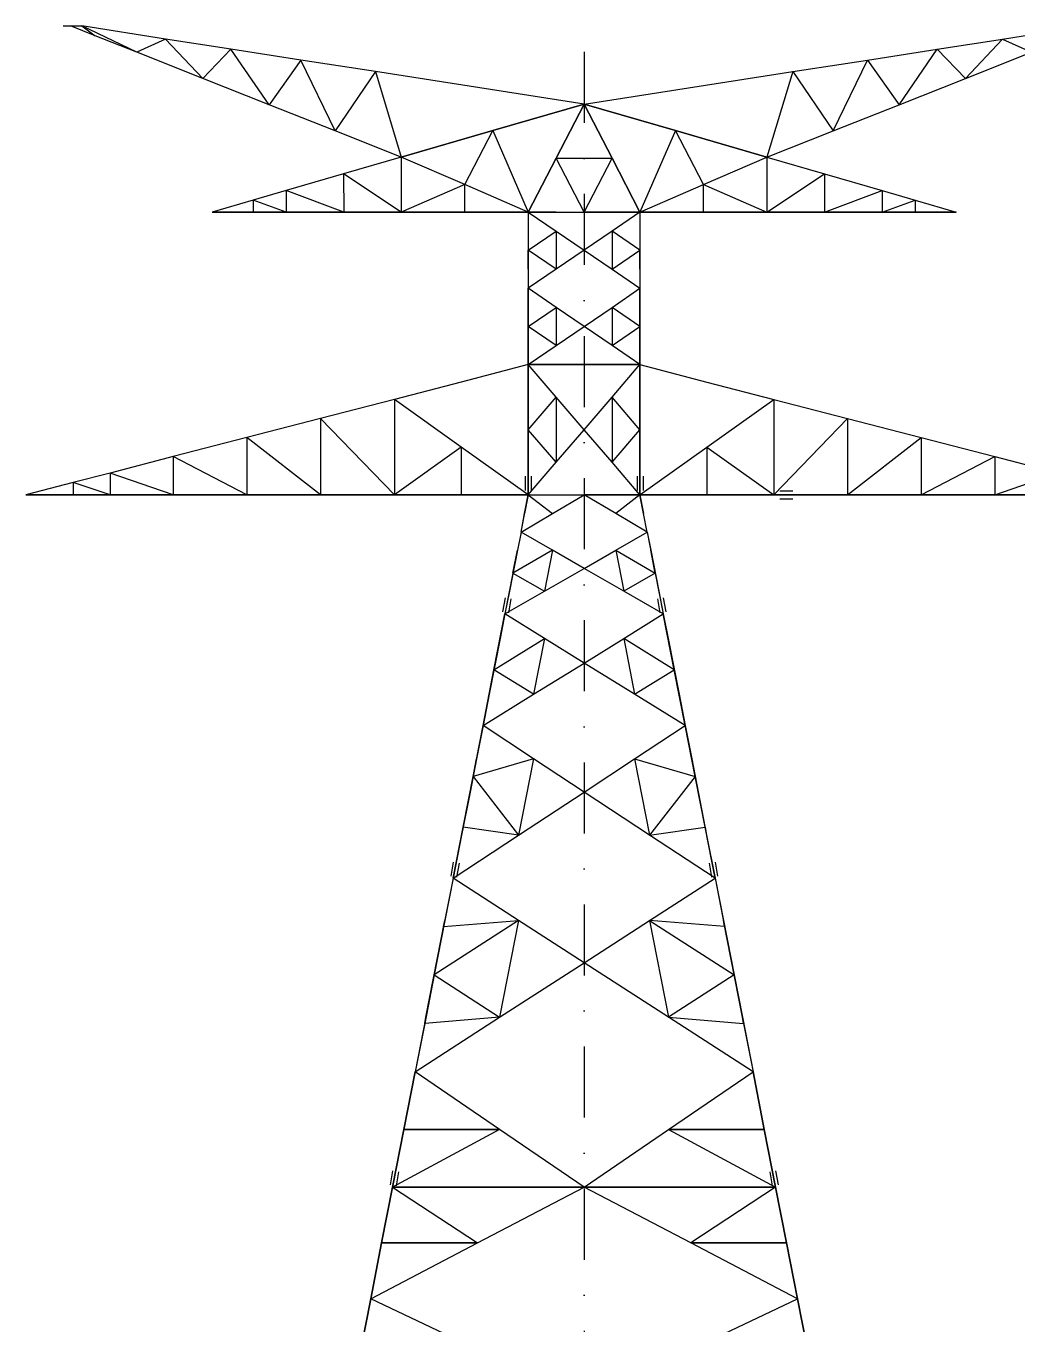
# Model space of a CAD drawing. Extents: x 575476 to 595751, y -97905 to -83554.
# Drawn here: x 593053 to 594797, y -92068 to -89784 of the extents above; entities that cross this region are included whole.
import ezdxf

# ---------------------------------------------------------------- set-up
doc = ezdxf.new("R2010")
doc.units = 0
doc.header["$LTSCALE"] = 250
doc.header["$MEASUREMENT"] = 0
doc.linetypes.add('DASHDOT', pattern=[1, 0.5, -0.25, 0, -0.25])
doc.layers.add('LS', color=7, linetype='CONTINUOUS')
doc.layers.add('MZ', color=6, linetype='DASHDOT')

msp = doc.modelspace()

# ---------------------------------------------------------------- linework, layer by layer
at = {"layer": 'LS', "color": 6, "ltscale": 0.01}
for p, q in [((593118.281, -89783.767), (593131.381, -89783.767)), ((593174.48, -89800.862), (593131.381, -89783.767)), ((593174.48, -89800.862), (593131.381, -89783.767)), ((593131.381, -89783.767), (593151.031, -89783.767)), ((593247.775, -89829.944), (593151.031, -89783.767)), ((593247.775, -89829.944), (593151.031, -89783.767)), ((593151.031, -89783.767), (593174.48, -89800.862)), ((593151.031, -89783.767), (593174.48, -89800.862)), ((593298.668, -89806.757), (593151.031, -89783.767)), ((593298.668, -89806.757), (593151.031, -89783.767)), ((594771.894, -89806.757), (594919.531, -89783.767)), ((594771.894, -89806.757), (594919.531, -89783.767)), ((593247.775, -89829.944), (593174.48, -89800.862)), ((593247.775, -89829.944), (593174.48, -89800.862)), ((593247.775, -89829.944), (593174.48, -89800.862)), ((593247.775, -89829.944), (593174.48, -89800.862)), ((593298.668, -89806.757), (593247.775, -89829.944)), ((593298.668, -89806.757), (593247.775, -89829.944)), ((593364.234, -89876.122), (593298.668, -89806.757)), ((593364.234, -89876.122), (593298.668, -89806.757)), ((593413.555, -89824.573), (593298.668, -89806.757)), ((593413.555, -89824.573), (593298.668, -89806.757)), ((593413.555, -89824.573), (593298.668, -89806.757)), ((593413.555, -89824.573), (593298.668, -89806.757)), ((594657.007, -89824.573), (594771.894, -89806.757)), ((594657.007, -89824.573), (594771.894, -89806.757)), ((594657.007, -89824.573), (594771.894, -89806.757)), ((594657.007, -89824.573), (594771.894, -89806.757)), ((594706.329, -89876.122), (594771.894, -89806.757)), ((594706.329, -89876.122), (594771.894, -89806.757)), ((594771.894, -89806.757), (594822.788, -89829.944)), ((594771.894, -89806.757), (594822.788, -89829.944)), ((593364.234, -89876.122), (593247.775, -89829.944)), ((593364.234, -89876.122), (593247.775, -89829.944)), ((593364.234, -89876.122), (593247.775, -89829.944)), ((593364.234, -89876.122), (593247.775, -89829.944)), ((593413.555, -89824.573), (593364.234, -89876.122)), ((593413.555, -89824.573), (593364.234, -89876.122)), ((593480.627, -89922.299), (593413.555, -89824.573)), ((593480.627, -89922.299), (593413.555, -89824.573)), ((593536.564, -89843.765), (593413.555, -89824.573)), ((593536.564, -89843.765), (593413.555, -89824.573)), ((593536.564, -89843.765), (593413.555, -89824.573)), ((593536.564, -89843.765), (593413.555, -89824.573)), ((594533.998, -89843.765), (594657.007, -89824.573)), ((594533.998, -89843.765), (594657.007, -89824.573)), ((594533.998, -89843.765), (594657.007, -89824.573)), ((594533.998, -89843.765), (594657.007, -89824.573)), ((594589.935, -89922.299), (594657.007, -89824.573)), ((594589.935, -89922.299), (594657.007, -89824.573)), ((594657.007, -89824.573), (594706.329, -89876.122)), ((594657.007, -89824.573), (594706.329, -89876.122)), ((594706.329, -89876.122), (594822.788, -89829.944)), ((594706.329, -89876.122), (594822.788, -89829.944)), ((594706.329, -89876.122), (594822.788, -89829.944)), ((594706.329, -89876.122), (594822.788, -89829.944)), ((593536.564, -89843.765), (593480.627, -89922.299)), ((593536.564, -89843.765), (593480.627, -89922.299)), ((593597.021, -89968.477), (593536.564, -89843.765)), ((593597.021, -89968.477), (593536.564, -89843.765)), ((593667.826, -89864.135), (593536.564, -89843.765)), ((593667.826, -89864.135), (593536.564, -89843.765)), ((593667.826, -89864.135), (593536.564, -89843.765)), ((593667.826, -89864.135), (593536.564, -89843.765)), ((594402.736, -89864.135), (594533.998, -89843.765)), ((594402.736, -89864.135), (594533.998, -89843.765)), ((594402.736, -89864.135), (594533.998, -89843.765)), ((594402.736, -89864.135), (594533.998, -89843.765)), ((594473.542, -89968.477), (594533.998, -89843.765)), ((594473.542, -89968.477), (594533.998, -89843.765)), ((594533.998, -89843.765), (594589.935, -89922.299)), ((594533.998, -89843.765), (594589.935, -89922.299)), ((593480.627, -89922.299), (593364.234, -89876.122)), ((593480.627, -89922.299), (593364.234, -89876.122)), ((593480.627, -89922.299), (593364.234, -89876.122)), ((593480.627, -89922.299), (593364.234, -89876.122)), ((593667.826, -89864.135), (593597.021, -89968.477)), ((593667.826, -89864.135), (593597.021, -89968.477)), ((593667.826, -89864.135), (593713.48, -90014.654)), ((593667.826, -89864.135), (593713.48, -90014.654)), ((593667.826, -89864.135), (593713.48, -90014.654)), ((593667.826, -89864.135), (593713.48, -90014.654)), ((593851.554, -89892.759), (593667.826, -89864.135)), ((593851.554, -89892.759), (593667.826, -89864.135)), ((593851.554, -89892.759), (593667.826, -89864.135)), ((594219.009, -89892.759), (594402.736, -89864.135)), ((594219.009, -89892.759), (594402.736, -89864.135)), ((594219.009, -89892.759), (594402.736, -89864.135)), ((594219.009, -89892.759), (594402.736, -89864.135)), ((594402.736, -89864.135), (594357.083, -90014.654)), ((594402.736, -89864.135), (594357.083, -90014.654)), ((594402.736, -89864.135), (594357.083, -90014.654)), ((594402.736, -89864.135), (594357.083, -90014.654)), ((594402.736, -89864.135), (594473.542, -89968.477)), ((594402.736, -89864.135), (594473.542, -89968.477)), ((594589.935, -89922.299), (594706.329, -89876.122)), ((594589.935, -89922.299), (594706.329, -89876.122)), ((594589.935, -89922.299), (594706.329, -89876.122)), ((594589.935, -89922.299), (594706.329, -89876.122)), ((594035.281, -89921.317), (593851.554, -89892.759)), ((594035.281, -89921.317), (593851.554, -89892.759)), ((594035.281, -89921.317), (593851.554, -89892.759)), ((594035.281, -89921.317), (594219.009, -89892.759)), ((594035.281, -89921.317), (594219.009, -89892.759)), ((594035.281, -89921.317), (594219.009, -89892.759)), ((594035.281, -89921.317), (594219.009, -89892.759)), ((593597.021, -89968.477), (593480.627, -89922.299)), ((593597.021, -89968.477), (593480.627, -89922.299)), ((593597.021, -89968.477), (593480.627, -89922.299)), ((593597.021, -89968.477), (593480.627, -89922.299)), ((594035.281, -89921.317), (593874.348, -89967.953)), ((594035.281, -89921.317), (593874.348, -89967.953)), ((593874.348, -89967.953), (594035.281, -89921.317)), ((593874.348, -89967.953), (594035.281, -89921.317)), ((594035.281, -89921.317), (593986.156, -90016.292)), ((594035.281, -89921.317), (593986.156, -90016.292)), ((593986.156, -90016.292), (594035.281, -89921.317)), ((593986.156, -90016.292), (594035.281, -89921.317)), ((594035.281, -89921.317), (594084.406, -90016.292)), ((594035.281, -89921.317), (594084.406, -90016.292)), ((594035.281, -89921.317), (594196.215, -89967.953)), ((594035.281, -89921.317), (594196.215, -89967.953)), ((594084.406, -90016.292), (594035.281, -89921.317)), ((594084.406, -90016.292), (594035.281, -89921.317)), ((594196.215, -89967.953), (594035.281, -89921.317)), ((594196.215, -89967.953), (594035.281, -89921.317)), ((594473.542, -89968.477), (594589.935, -89922.299)), ((594473.542, -89968.477), (594589.935, -89922.299)), ((594473.542, -89968.477), (594589.935, -89922.299)), ((594473.542, -89968.477), (594589.935, -89922.299)), ((593713.48, -90014.654), (593597.021, -89968.477)), ((593713.48, -90014.654), (593597.021, -89968.477)), ((593713.48, -90014.654), (593597.021, -89968.477)), ((593713.48, -90014.654), (593597.021, -89968.477)), ((593874.348, -89967.953), (593713.48, -90014.654)), ((593874.348, -89967.953), (593713.48, -90014.654)), ((593713.48, -90014.654), (593874.348, -89967.953)), ((593713.48, -90014.654), (593874.348, -89967.953)), ((593825.223, -90062.928), (593874.348, -89967.953)), ((593825.223, -90062.928), (593874.348, -89967.953)), ((593874.348, -89967.953), (593937.031, -90111.267)), ((593874.348, -89967.953), (593937.031, -90111.267)), ((594196.215, -89967.953), (594133.531, -90111.267)), ((594196.215, -89967.953), (594133.531, -90111.267)), ((594196.215, -89967.953), (594357.083, -90014.654)), ((594196.215, -89967.953), (594357.083, -90014.654)), ((594245.34, -90062.928), (594196.215, -89967.953)), ((594245.34, -90062.928), (594196.215, -89967.953)), ((594357.083, -90014.654), (594196.215, -89967.953)), ((594357.083, -90014.654), (594196.215, -89967.953)), ((594357.083, -90014.654), (594473.542, -89968.477)), ((594357.083, -90014.654), (594473.542, -89968.477)), ((594357.083, -90014.654), (594473.542, -89968.477)), ((594357.083, -90014.654), (594473.542, -89968.477)), ((593713.48, -90014.654), (593612.02, -90044.064)), ((593713.48, -90014.654), (593612.02, -90044.064)), ((593825.223, -90062.928), (593713.48, -90014.654)), ((593825.223, -90062.928), (593713.48, -90014.654)), ((593713.48, -90014.654), (593713.48, -90111.267)), ((593713.48, -90014.654), (593713.48, -90111.267)), ((593825.223, -90062.928), (593713.48, -90014.654)), ((593825.223, -90062.928), (593713.48, -90014.654)), ((593713.48, -90014.654), (593713.48, -90111.267)), ((593713.48, -90014.654), (593713.48, -90111.267)), ((594245.34, -90062.928), (594357.083, -90014.654)), ((594245.34, -90062.928), (594357.083, -90014.654)), ((594245.34, -90062.928), (594357.083, -90014.654)), ((594245.34, -90062.928), (594357.083, -90014.654)), ((594357.083, -90014.654), (594357.083, -90111.267)), ((594357.083, -90014.654), (594357.083, -90111.267)), ((594357.083, -90014.654), (594357.083, -90111.267)), ((594357.083, -90014.654), (594357.083, -90111.267)), ((594357.083, -90014.654), (594458.542, -90044.064)), ((594357.083, -90014.654), (594458.542, -90044.064)), ((593986.156, -90016.292), (593937.031, -90111.267)), ((593986.156, -90016.292), (593937.031, -90111.267)), ((593937.031, -90111.267), (593986.156, -90016.292)), ((593937.031, -90111.267), (593986.156, -90016.292)), ((594035.281, -90111.267), (593986.156, -90016.292)), ((594035.281, -90111.267), (593986.156, -90016.292)), ((593986.156, -90016.292), (594084.406, -90016.292)), ((593986.156, -90016.292), (594084.406, -90016.292)), ((594035.281, -90111.267), (594084.406, -90016.292)), ((594035.281, -90111.267), (594084.406, -90016.292)), ((594084.406, -90016.292), (594133.531, -90111.267)), ((594084.406, -90016.292), (594133.531, -90111.267)), ((594133.531, -90111.267), (594084.406, -90016.292)), ((594133.531, -90111.267), (594084.406, -90016.292)), ((593612.02, -90044.064), (593510.626, -90073.473)), ((593612.02, -90044.064), (593510.626, -90073.473)), ((593713.48, -90111.267), (593612.02, -90044.064)), ((593713.48, -90111.267), (593612.02, -90044.064)), ((593612.02, -90044.064), (593612.086, -90111.267)), ((593612.02, -90044.064), (593612.086, -90111.267)), ((594357.083, -90111.267), (594458.542, -90044.064)), ((594357.083, -90111.267), (594458.542, -90044.064)), ((594458.542, -90044.064), (594458.477, -90111.267)), ((594458.542, -90044.064), (594458.477, -90111.267)), ((594458.542, -90044.064), (594559.936, -90073.473)), ((594458.542, -90044.064), (594559.936, -90073.473)), ((593510.626, -90073.473), (593452.724, -90090.241)), ((593510.626, -90073.473), (593452.724, -90090.241)), ((593612.086, -90111.267), (593510.626, -90073.473)), ((593612.086, -90111.267), (593510.626, -90073.473)), ((593510.626, -90073.473), (593510.692, -90111.267)), ((593510.626, -90073.473), (593510.692, -90111.267)), ((593510.626, -90073.473), (593510.692, -90111.267)), ((593825.223, -90062.928), (593713.48, -90111.267)), ((593825.223, -90062.928), (593713.48, -90111.267)), ((593937.031, -90111.267), (593825.223, -90062.928)), ((593937.031, -90111.267), (593825.223, -90062.928)), ((593937.031, -90111.267), (593825.223, -90062.928)), ((593937.031, -90111.267), (593825.223, -90062.928)), ((593825.288, -90111.267), (593825.223, -90062.928)), ((593825.288, -90111.267), (593825.223, -90062.928)), ((594133.531, -90111.267), (594245.34, -90062.928)), ((594133.531, -90111.267), (594245.34, -90062.928)), ((594133.531, -90111.267), (594245.34, -90062.928)), ((594133.531, -90111.267), (594245.34, -90062.928)), ((594245.274, -90111.267), (594245.34, -90062.928)), ((594245.274, -90111.267), (594245.34, -90062.928)), ((594245.34, -90062.928), (594357.083, -90111.267)), ((594245.34, -90062.928), (594357.083, -90111.267)), ((594458.477, -90111.267), (594559.936, -90073.473)), ((594458.477, -90111.267), (594559.936, -90073.473)), ((594559.936, -90073.473), (594559.871, -90111.267)), ((594559.936, -90073.473), (594559.871, -90111.267)), ((594559.936, -90073.473), (594559.871, -90111.267)), ((594559.936, -90073.473), (594617.838, -90090.241)), ((594559.936, -90073.473), (594617.838, -90090.241)), ((593452.724, -90090.241), (593380.281, -90111.267)), ((593452.724, -90090.241), (593380.281, -90111.267)), ((593510.692, -90111.267), (593452.724, -90090.241)), ((593510.692, -90111.267), (593452.724, -90090.241)), ((593452.724, -90090.241), (593452.724, -90111.267)), ((593452.724, -90090.241), (593452.724, -90111.267)), ((594559.871, -90111.267), (594617.838, -90090.241)), ((594559.871, -90111.267), (594617.838, -90090.241)), ((594617.838, -90090.241), (594617.838, -90111.267)), ((594617.838, -90090.241), (594617.838, -90111.267)), ((594617.838, -90090.241), (594690.281, -90111.267)), ((594617.838, -90090.241), (594690.281, -90111.267)), ((593380.281, -90111.267), (593452.724, -90111.267)), ((593452.724, -90111.267), (593380.281, -90111.267)), ((593452.724, -90111.267), (593380.281, -90111.267)), ((593452.724, -90111.267), (593380.281, -90111.267)), ((593452.724, -90111.267), (593510.692, -90111.267)), ((593510.692, -90111.267), (593452.724, -90111.267)), ((593510.692, -90111.267), (593452.724, -90111.267)), ((593510.692, -90111.267), (593452.724, -90111.267)), ((593510.692, -90111.267), (593612.086, -90111.267)), ((593612.086, -90111.267), (593510.692, -90111.267)), ((593612.086, -90111.267), (593510.692, -90111.267)), ((593612.086, -90111.267), (593510.692, -90111.267)), ((593612.086, -90111.267), (593713.48, -90111.267)), ((593713.48, -90111.267), (593612.086, -90111.267)), ((593713.48, -90111.267), (593612.086, -90111.267)), ((593713.48, -90111.267), (593612.086, -90111.267)), ((593713.48, -90111.267), (593825.288, -90111.267)), ((593825.288, -90111.267), (593713.48, -90111.267)), ((593825.288, -90111.267), (593713.48, -90111.267)), ((593825.288, -90111.267), (593713.48, -90111.267)), ((593825.288, -90111.267), (593937.031, -90111.267)), ((593937.031, -90111.267), (593825.288, -90111.267)), ((593937.031, -90111.267), (593825.288, -90111.267)), ((593937.031, -90111.267), (593825.288, -90111.267)), ((593937.031, -90111.267), (593937.031, -90178.404)), ((593937.031, -90111.267), (593937.031, -90178.404)), ((593937.031, -90111.267), (593986.156, -90144.803)), ((593937.031, -90111.267), (593986.156, -90144.803)), ((593937.031, -90111.267), (593937.031, -90144.803)), ((593937.031, -90111.267), (593937.031, -90144.803)), ((593937.031, -90111.267), (594035.281, -90111.267)), ((593937.031, -90111.267), (594035.281, -90111.267)), ((593986.156, -90111.267), (593937.031, -90111.267)), ((593937.031, -90111.267), (593986.156, -90111.267)), ((593937.031, -90111.267), (593986.156, -90111.267)), ((593937.031, -90111.267), (593986.156, -90111.267)), ((593986.156, -90111.267), (594084.406, -90111.267)), ((593986.156, -90111.267), (594084.406, -90111.267)), ((593986.156, -90111.267), (594035.281, -90111.267)), ((593986.156, -90111.267), (594035.281, -90111.267)), ((594035.281, -90111.267), (594133.531, -90111.267)), ((594035.281, -90111.267), (594133.531, -90111.267)), ((594084.406, -90111.267), (594035.281, -90111.267)), ((594084.406, -90111.267), (594035.281, -90111.267)), ((594133.531, -90111.267), (594084.406, -90144.803)), ((594133.531, -90111.267), (594084.406, -90144.803)), ((594084.406, -90111.267), (594133.531, -90111.267)), ((594084.406, -90111.267), (594133.531, -90111.267)), ((594133.531, -90111.267), (594084.406, -90111.267)), ((594133.531, -90111.267), (594084.406, -90111.267)), ((594133.531, -90111.267), (594133.531, -90178.404)), ((594133.531, -90111.267), (594133.531, -90178.404)), ((594133.531, -90111.267), (594133.531, -90144.803)), ((594133.531, -90111.267), (594133.531, -90144.803)), ((594133.531, -90111.267), (594245.274, -90111.267)), ((594245.274, -90111.267), (594133.531, -90111.267)), ((594133.531, -90111.267), (594245.274, -90111.267)), ((594133.531, -90111.267), (594245.274, -90111.267)), ((594245.274, -90111.267), (594357.083, -90111.267)), ((594357.083, -90111.267), (594245.274, -90111.267)), ((594245.274, -90111.267), (594357.083, -90111.267)), ((594245.274, -90111.267), (594357.083, -90111.267)), ((594357.083, -90111.267), (594458.477, -90111.267)), ((594458.477, -90111.267), (594357.083, -90111.267)), ((594357.083, -90111.267), (594458.477, -90111.267)), ((594357.083, -90111.267), (594458.477, -90111.267)), ((594458.477, -90111.267), (594559.871, -90111.267)), ((594559.871, -90111.267), (594458.477, -90111.267)), ((594458.477, -90111.267), (594559.871, -90111.267)), ((594458.477, -90111.267), (594559.871, -90111.267)), ((594559.871, -90111.267), (594617.838, -90111.267)), ((594617.838, -90111.267), (594559.871, -90111.267)), ((594559.871, -90111.267), (594617.838, -90111.267)), ((594559.871, -90111.267), (594617.838, -90111.267)), ((594617.838, -90111.267), (594690.281, -90111.267)), ((594690.281, -90111.267), (594617.838, -90111.267)), ((594617.838, -90111.267), (594690.281, -90111.267)), ((594617.838, -90111.267), (594690.281, -90111.267)), ((593937.031, -90178.404), (593986.156, -90144.803)), ((593937.031, -90178.404), (593986.156, -90144.803)), ((593937.031, -90144.803), (593937.031, -90178.404)), ((593937.031, -90144.803), (593937.031, -90178.404)), ((593937.031, -90144.803), (593937.031, -90212.006)), ((593937.031, -90144.803), (593937.031, -90212.006)), ((593937.031, -90144.803), (593937.031, -90178.404)), ((593937.031, -90144.803), (593937.031, -90178.404)), ((593986.156, -90144.803), (593986.156, -90212.006)), ((593986.156, -90144.803), (593986.156, -90212.006)), ((593986.156, -90144.803), (594035.281, -90178.404)), ((593986.156, -90144.803), (594035.281, -90178.404)), ((594084.406, -90144.803), (594035.281, -90178.404)), ((594084.406, -90144.803), (594035.281, -90178.404)), ((594084.406, -90144.803), (594084.406, -90212.006)), ((594084.406, -90144.803), (594084.406, -90212.006)), ((594133.531, -90178.404), (594084.406, -90144.803)), ((594133.531, -90178.404), (594084.406, -90144.803)), ((594133.531, -90144.803), (594133.531, -90178.404)), ((594133.531, -90144.803), (594133.531, -90178.404)), ((594133.531, -90144.803), (594133.531, -90212.006)), ((594133.531, -90144.803), (594133.531, -90212.006)), ((594133.531, -90144.803), (594133.531, -90178.404)), ((594133.531, -90144.803), (594133.531, -90178.404)), ((593986.156, -90212.006), (593937.031, -90178.404)), ((593986.156, -90212.006), (593937.031, -90178.404)), ((593937.031, -90212.006), (593937.031, -90178.404)), ((593937.031, -90212.006), (593937.031, -90178.404)), ((593937.031, -90178.404), (593937.031, -90245.542)), ((593937.031, -90178.404), (593937.031, -90245.542)), ((593937.031, -90178.404), (593937.031, -90212.006)), ((593937.031, -90178.404), (593937.031, -90212.006)), ((594035.281, -90178.404), (593986.156, -90212.006)), ((594035.281, -90178.404), (593986.156, -90212.006)), ((594035.281, -90178.404), (594084.406, -90212.006)), ((594035.281, -90178.404), (594084.406, -90212.006)), ((594084.406, -90212.006), (594133.531, -90178.404)), ((594084.406, -90212.006), (594133.531, -90178.404)), ((594133.531, -90212.006), (594133.531, -90178.404)), ((594133.531, -90212.006), (594133.531, -90178.404)), ((594133.531, -90178.404), (594133.531, -90245.542)), ((594133.531, -90178.404), (594133.531, -90245.542)), ((594133.531, -90178.404), (594133.531, -90212.006)), ((594133.531, -90178.404), (594133.531, -90212.006)), ((593986.156, -90212.006), (593937.031, -90245.542)), ((593986.156, -90212.006), (593937.031, -90245.542)), ((593937.031, -90212.006), (593937.031, -90245.542)), ((593937.031, -90212.006), (593937.031, -90245.542)), ((594084.406, -90212.006), (594133.531, -90245.542)), ((594084.406, -90212.006), (594133.531, -90245.542)), ((594133.531, -90212.006), (594133.531, -90245.542)), ((594133.531, -90212.006), (594133.531, -90245.542)), ((593937.031, -90312.679), (593937.031, -90245.542)), ((593937.031, -90312.679), (593937.031, -90245.542)), ((593986.156, -90279.078), (593937.031, -90245.542)), ((593986.156, -90279.078), (593937.031, -90245.542)), ((593937.031, -90245.542), (593937.031, -90279.078)), ((593937.031, -90245.542), (593937.031, -90279.078)), ((594084.406, -90279.078), (594133.531, -90245.542)), ((594084.406, -90279.078), (594133.531, -90245.542)), ((594133.531, -90312.679), (594133.531, -90245.542)), ((594133.531, -90312.679), (594133.531, -90245.542)), ((594133.531, -90245.542), (594133.531, -90279.078)), ((594133.531, -90245.542), (594133.531, -90279.078)), ((593937.031, -90312.679), (593986.156, -90279.078)), ((593937.031, -90312.679), (593986.156, -90279.078)), ((593937.031, -90312.679), (593937.031, -90279.078)), ((593937.031, -90312.679), (593937.031, -90279.078)), ((593937.031, -90279.078), (593937.031, -90346.281)), ((593937.031, -90279.078), (593937.031, -90346.281)), ((593937.031, -90279.078), (593937.031, -90312.679)), ((593937.031, -90279.078), (593937.031, -90312.679)), ((593986.156, -90279.078), (593986.156, -90346.281)), ((593986.156, -90279.078), (593986.156, -90346.281)), ((594035.281, -90312.679), (593986.156, -90279.078)), ((594035.281, -90312.679), (593986.156, -90279.078)), ((594035.281, -90312.679), (594084.406, -90279.078)), ((594035.281, -90312.679), (594084.406, -90279.078)), ((594133.531, -90312.679), (594084.406, -90279.078)), ((594133.531, -90312.679), (594084.406, -90279.078)), ((594084.406, -90279.078), (594084.406, -90346.281)), ((594084.406, -90279.078), (594084.406, -90346.281)), ((594133.531, -90312.679), (594133.531, -90279.078)), ((594133.531, -90312.679), (594133.531, -90279.078)), ((594133.531, -90279.078), (594133.531, -90346.281)), ((594133.531, -90279.078), (594133.531, -90346.281)), ((594133.531, -90279.078), (594133.531, -90312.679)), ((594133.531, -90279.078), (594133.531, -90312.679)), ((593986.156, -90346.281), (593937.031, -90312.679)), ((593986.156, -90346.281), (593937.031, -90312.679)), ((593937.031, -90346.281), (593937.031, -90312.679)), ((593937.031, -90346.281), (593937.031, -90312.679)), ((593937.031, -90379.817), (593937.031, -90312.679)), ((593937.031, -90379.817), (593937.031, -90312.679)), ((593937.031, -90312.679), (593937.031, -90346.281)), ((593937.031, -90312.679), (593937.031, -90346.281)), ((593986.156, -90346.281), (594035.281, -90312.679)), ((593986.156, -90346.281), (594035.281, -90312.679)), ((594084.406, -90346.281), (594035.281, -90312.679)), ((594084.406, -90346.281), (594035.281, -90312.679)), ((594084.406, -90346.281), (594133.531, -90312.679)), ((594084.406, -90346.281), (594133.531, -90312.679)), ((594133.531, -90346.281), (594133.531, -90312.679)), ((594133.531, -90346.281), (594133.531, -90312.679)), ((594133.531, -90379.817), (594133.531, -90312.679)), ((594133.531, -90379.817), (594133.531, -90312.679)), ((594133.531, -90312.679), (594133.531, -90346.281)), ((594133.531, -90312.679), (594133.531, -90346.281)), ((593937.031, -90379.817), (593986.156, -90346.281)), ((593937.031, -90379.817), (593986.156, -90346.281)), ((593937.031, -90346.281), (593937.031, -90379.817)), ((593937.031, -90346.281), (593937.031, -90379.817)), ((594133.531, -90379.817), (594084.406, -90346.281)), ((594133.531, -90379.817), (594084.406, -90346.281)), ((594133.531, -90346.281), (594133.531, -90379.817)), ((594133.531, -90346.281), (594133.531, -90379.817)), ((593937.031, -90379.817), (593819.131, -90410.405)), ((593937.031, -90379.817), (593819.131, -90410.405)), ((593937.031, -90379.817), (593819.131, -90410.405)), ((593937.031, -90379.817), (593819.131, -90410.405)), ((593937.031, -90379.817), (594133.531, -90379.817)), ((593937.031, -90379.817), (594133.531, -90379.817)), ((593937.031, -90379.817), (594133.531, -90379.817)), ((594133.531, -90379.817), (593937.031, -90379.817)), ((593937.031, -90494.442), (593937.031, -90379.817)), ((593937.031, -90494.442), (593937.031, -90379.817)), ((593986.156, -90437.129), (593937.031, -90379.817)), ((593986.156, -90437.129), (593937.031, -90379.817)), ((593937.031, -90379.817), (593937.031, -90437.129)), ((593937.031, -90379.817), (593937.031, -90437.129)), ((594084.406, -90437.129), (594133.531, -90379.817)), ((594084.406, -90437.129), (594133.531, -90379.817)), ((594133.531, -90379.817), (594251.431, -90410.405)), ((594133.531, -90379.817), (594251.431, -90410.405)), ((594133.531, -90494.442), (594133.531, -90379.817)), ((594133.531, -90494.442), (594133.531, -90379.817)), ((594133.531, -90379.817), (594133.531, -90437.129)), ((594133.531, -90379.817), (594133.531, -90437.129)), ((594133.531, -90379.817), (594251.431, -90410.405)), ((594133.531, -90379.817), (594251.431, -90410.405)), ((593819.131, -90410.405), (593701.231, -90440.928)), ((593819.131, -90410.405), (593701.231, -90440.928)), ((593819.131, -90410.405), (593701.231, -90440.928)), ((593819.131, -90410.405), (593701.231, -90440.928)), ((594251.431, -90410.405), (594369.331, -90440.928)), ((594251.431, -90410.405), (594369.331, -90440.928)), ((594251.431, -90410.405), (594369.331, -90440.928)), ((594251.431, -90410.405), (594369.331, -90440.928)), ((593701.231, -90440.928), (593571.541, -90474.595)), ((593701.231, -90440.928), (593571.541, -90474.595)), ((593819.131, -90525.03), (593701.231, -90440.928)), ((593819.131, -90525.03), (593701.231, -90440.928)), ((593701.231, -90440.928), (593701.231, -90609.067)), ((593701.231, -90440.928), (593701.231, -90609.067)), ((593819.131, -90525.03), (593701.231, -90440.928)), ((593819.131, -90525.03), (593701.231, -90440.928)), ((593701.231, -90440.928), (593701.231, -90609.067)), ((593701.231, -90440.928), (593701.231, -90609.067)), ((593937.031, -90494.442), (593986.156, -90437.129)), ((593937.031, -90494.442), (593986.156, -90437.129)), ((593937.031, -90494.442), (593937.031, -90437.129)), ((593937.031, -90494.442), (593937.031, -90437.129)), ((593937.031, -90437.129), (593937.031, -90551.754)), ((593937.031, -90437.129), (593937.031, -90551.754)), ((593937.031, -90437.129), (593937.031, -90494.442)), ((593937.031, -90437.129), (593937.031, -90494.442)), ((593986.156, -90437.129), (593986.156, -90551.754)), ((593986.156, -90437.129), (593986.156, -90551.754)), ((594035.281, -90494.442), (593986.156, -90437.129)), ((594035.281, -90494.442), (593986.156, -90437.129)), ((594035.281, -90494.442), (594084.406, -90437.129)), ((594035.281, -90494.442), (594084.406, -90437.129)), ((594133.531, -90494.442), (594084.406, -90437.129)), ((594133.531, -90494.442), (594084.406, -90437.129)), ((594084.406, -90437.129), (594084.406, -90551.754)), ((594084.406, -90437.129), (594084.406, -90551.754)), ((594133.531, -90494.442), (594133.531, -90437.129)), ((594133.531, -90494.442), (594133.531, -90437.129)), ((594133.531, -90437.129), (594133.531, -90551.754)), ((594133.531, -90437.129), (594133.531, -90551.754)), ((594133.531, -90437.129), (594133.531, -90494.442)), ((594133.531, -90437.129), (594133.531, -90494.442)), ((594251.431, -90525.03), (594369.331, -90440.928)), ((594251.431, -90525.03), (594369.331, -90440.928)), ((594251.431, -90525.03), (594369.331, -90440.928)), ((594251.431, -90525.03), (594369.331, -90440.928)), ((594369.331, -90440.928), (594369.331, -90609.067)), ((594369.331, -90440.928), (594369.331, -90609.067)), ((594369.331, -90440.928), (594369.331, -90609.067)), ((594369.331, -90440.928), (594369.331, -90609.067)), ((594369.331, -90440.928), (594499.021, -90474.595)), ((594369.331, -90440.928), (594499.021, -90474.595)), ((593571.541, -90474.595), (593441.851, -90508.197)), ((593571.541, -90474.595), (593441.851, -90508.197)), ((593701.231, -90609.067), (593571.541, -90474.595)), ((593701.231, -90609.067), (593571.541, -90474.595)), ((593571.541, -90474.595), (593571.541, -90609.067)), ((593571.541, -90474.595), (593571.541, -90609.067)), ((593986.156, -90551.754), (593937.031, -90494.442)), ((593986.156, -90551.754), (593937.031, -90494.442)), ((593937.031, -90551.754), (593937.031, -90494.442)), ((593937.031, -90551.754), (593937.031, -90494.442)), ((593937.031, -90609.067), (593937.031, -90494.442)), ((593937.031, -90609.067), (593937.031, -90494.442)), ((593937.031, -90494.442), (593937.031, -90551.754)), ((593937.031, -90494.442), (593937.031, -90551.754)), ((593986.156, -90551.754), (594035.281, -90494.442)), ((593986.156, -90551.754), (594035.281, -90494.442)), ((594084.406, -90551.754), (594035.281, -90494.442)), ((594084.406, -90551.754), (594035.281, -90494.442)), ((594084.406, -90551.754), (594133.531, -90494.442)), ((594084.406, -90551.754), (594133.531, -90494.442)), ((594133.531, -90551.754), (594133.531, -90494.442)), ((594133.531, -90551.754), (594133.531, -90494.442)), ((594133.531, -90609.067), (594133.531, -90494.442)), ((594133.531, -90609.067), (594133.531, -90494.442)), ((594133.531, -90494.442), (594133.531, -90551.754)), ((594133.531, -90494.442), (594133.531, -90551.754)), ((594369.331, -90609.067), (594499.021, -90474.595)), ((594369.331, -90609.067), (594499.021, -90474.595)), ((594499.021, -90474.595), (594499.021, -90609.067)), ((594499.021, -90474.595), (594499.021, -90609.067)), ((594499.021, -90474.595), (594628.711, -90508.197)), ((594499.021, -90474.595), (594628.711, -90508.197)), ((593441.851, -90508.197), (593312.161, -90541.798)), ((593441.851, -90508.197), (593312.161, -90541.798)), ((593571.541, -90609.067), (593441.851, -90508.197)), ((593571.541, -90609.067), (593441.851, -90508.197)), ((593441.851, -90508.197), (593441.851, -90609.067)), ((593441.851, -90508.197), (593441.851, -90609.067)), ((594499.021, -90609.067), (594628.711, -90508.197)), ((594499.021, -90609.067), (594628.711, -90508.197)), ((594628.711, -90508.197), (594628.711, -90609.067)), ((594628.711, -90508.197), (594628.711, -90609.067)), ((594628.711, -90508.197), (594758.401, -90541.798)), ((594628.711, -90508.197), (594758.401, -90541.798)), ((593819.131, -90525.03), (593701.231, -90609.067)), ((593819.131, -90525.03), (593701.231, -90609.067)), ((593937.031, -90609.067), (593819.131, -90525.03)), ((593937.031, -90609.067), (593819.131, -90525.03)), ((593937.031, -90609.067), (593819.131, -90525.03)), ((593937.031, -90609.067), (593819.131, -90525.03)), ((593819.131, -90525.03), (593819.131, -90609.067)), ((593819.131, -90525.03), (593819.131, -90609.067)), ((594133.531, -90609.067), (594251.431, -90525.03)), ((594133.531, -90609.067), (594251.431, -90525.03)), ((594133.531, -90609.067), (594251.431, -90525.03)), ((594133.531, -90609.067), (594251.431, -90525.03)), ((594251.431, -90525.03), (594369.331, -90609.067)), ((594251.431, -90525.03), (594369.331, -90609.067)), ((594251.431, -90525.03), (594251.431, -90609.067)), ((594251.431, -90525.03), (594251.431, -90609.067)), ((593312.161, -90541.798), (593201.008, -90570.618)), ((593312.161, -90541.798), (593201.008, -90570.618)), ((593441.851, -90609.067), (593312.161, -90541.798)), ((593441.851, -90609.067), (593312.161, -90541.798)), ((593312.161, -90541.798), (593312.161, -90609.067)), ((593312.161, -90541.798), (593312.161, -90609.067)), ((593312.161, -90541.798), (593312.161, -90609.067)), ((593937.031, -90609.067), (593986.156, -90551.754)), ((593937.031, -90609.067), (593986.156, -90551.754)), ((593937.031, -90551.754), (593937.031, -90609.067)), ((593937.031, -90551.754), (593937.031, -90609.067)), ((594133.531, -90609.067), (594084.406, -90551.754)), ((594133.531, -90609.067), (594084.406, -90551.754)), ((594133.531, -90551.754), (594133.531, -90609.067)), ((594133.531, -90551.754), (594133.531, -90609.067)), ((594628.711, -90609.067), (594758.401, -90541.798)), ((594628.711, -90609.067), (594758.401, -90541.798)), ((594758.401, -90541.798), (594758.401, -90609.067)), ((594758.401, -90541.798), (594758.401, -90609.067)), ((594758.401, -90541.798), (594758.401, -90609.067)), ((594758.401, -90541.798), (594869.555, -90570.618)), ((594758.401, -90541.798), (594869.555, -90570.618)), ((593201.008, -90570.618), (593136.163, -90587.452)), ((593201.008, -90570.618), (593136.163, -90587.452)), ((593312.161, -90609.067), (593201.008, -90570.618)), ((593312.161, -90609.067), (593201.008, -90570.618)), ((593201.008, -90570.618), (593201.008, -90609.067)), ((593201.008, -90570.618), (593201.008, -90609.067)), ((593931.444, -90576.206), (593931.418, -90601.195)), ((593941.924, -90576.217), (593941.898, -90601.206)), ((594128.638, -90576.217), (594128.664, -90601.206)), ((594139.118, -90576.206), (594139.144, -90601.195)), ((594758.401, -90609.067), (594869.555, -90570.618)), ((594758.401, -90609.067), (594869.555, -90570.618)), ((593136.163, -90587.452), (593052.781, -90609.067)), ((593136.163, -90587.452), (593052.781, -90609.067)), ((593201.008, -90609.067), (593136.163, -90587.452)), ((593201.008, -90609.067), (593136.163, -90587.452)), ((593136.163, -90587.452), (593136.163, -90609.067)), ((593136.163, -90587.452), (593136.163, -90609.067)), ((594379.601, -90602.235), (594402.617, -90602.235)), ((593052.781, -90609.067), (593136.163, -90609.067)), ((593136.163, -90609.067), (593052.781, -90609.067)), ((593136.163, -90609.067), (593052.781, -90609.067)), ((593136.163, -90609.067), (593052.781, -90609.067)), ((593136.163, -90609.067), (593201.008, -90609.067)), ((593201.008, -90609.067), (593136.163, -90609.067)), ((593201.008, -90609.067), (593136.163, -90609.067)), ((593201.008, -90609.067), (593136.163, -90609.067)), ((593201.008, -90609.067), (593312.161, -90609.067)), ((593312.161, -90609.067), (593201.008, -90609.067)), ((593312.161, -90609.067), (593201.008, -90609.067)), ((593312.161, -90609.067), (593201.008, -90609.067)), ((593312.161, -90609.067), (593441.851, -90609.067)), ((593441.851, -90609.067), (593312.161, -90609.067)), ((593441.851, -90609.067), (593312.161, -90609.067)), ((593441.851, -90609.067), (593312.161, -90609.067)), ((593441.851, -90609.067), (593571.541, -90609.067)), ((593571.541, -90609.067), (593441.851, -90609.067)), ((593571.541, -90609.067), (593441.851, -90609.067)), ((593571.541, -90609.067), (593441.851, -90609.067)), ((593571.541, -90609.067), (593701.231, -90609.067)), ((593701.231, -90609.067), (593571.541, -90609.067)), ((593701.231, -90609.067), (593571.541, -90609.067)), ((593701.231, -90609.067), (593571.541, -90609.067)), ((593701.231, -90609.067), (593819.131, -90609.067)), ((593819.131, -90609.067), (593701.231, -90609.067)), ((593819.131, -90609.067), (593701.231, -90609.067)), ((593819.131, -90609.067), (593701.231, -90609.067)), ((593819.131, -90609.067), (593937.031, -90609.067)), ((593937.031, -90609.067), (593819.131, -90609.067)), ((593937.031, -90609.067), (593819.131, -90609.067)), ((593937.031, -90609.067), (593819.131, -90609.067)), ((593924.193, -90674.567), (593937.031, -90609.067)), ((593924.193, -90674.567), (593937.031, -90609.067)), ((593930.612, -90641.817), (593937.031, -90609.067)), ((593930.612, -90641.817), (593937.031, -90609.067)), ((593937.031, -90609.067), (593930.612, -90641.817)), ((593937.031, -90609.067), (593930.612, -90641.817)), ((593937.031, -90609.067), (594035.281, -90609.067)), ((593937.031, -90609.067), (593986.156, -90609.067)), ((593937.031, -90609.067), (593986.156, -90609.067)), ((593937.031, -90609.067), (593986.156, -90609.067)), ((593937.031, -90609.067), (593986.156, -90609.067)), ((593937.031, -90609.067), (594035.281, -90609.067)), ((593937.031, -90609.067), (594035.281, -90609.067)), ((593937.031, -90609.067), (594035.281, -90609.067)), ((593937.031, -90609.067), (593986.156, -90609.067)), ((593937.031, -90609.067), (593986.156, -90609.067)), ((593937.031, -90609.067), (593986.156, -90609.067)), ((593937.031, -90609.067), (593986.156, -90609.067)), ((593937.031, -90609.067), (593979.737, -90641.817)), ((593937.031, -90609.067), (593979.737, -90641.817)), ((593979.737, -90641.817), (594035.281, -90609.067)), ((593979.737, -90641.817), (594035.281, -90609.067)), ((593986.156, -90609.067), (594084.406, -90609.067)), ((593986.156, -90609.067), (594084.406, -90609.067)), ((593986.156, -90609.067), (594035.281, -90609.067)), ((593986.156, -90609.067), (594035.281, -90609.067)), ((593986.156, -90609.067), (594084.406, -90609.067)), ((593986.156, -90609.067), (594084.406, -90609.067)), ((593986.156, -90609.067), (594035.281, -90609.067)), ((593986.156, -90609.067), (594035.281, -90609.067)), ((594035.281, -90609.067), (594133.531, -90609.067)), ((594084.406, -90609.067), (594035.281, -90609.067)), ((594084.406, -90609.067), (594035.281, -90609.067)), ((594035.281, -90609.067), (594133.531, -90609.067)), ((594035.281, -90609.067), (594133.531, -90609.067)), ((594035.281, -90609.067), (594133.531, -90609.067)), ((594084.406, -90609.067), (594035.281, -90609.067)), ((594084.406, -90609.067), (594035.281, -90609.067)), ((594090.825, -90641.817), (594035.281, -90609.067)), ((594090.825, -90641.817), (594035.281, -90609.067)), ((594133.531, -90609.067), (594084.406, -90609.067)), ((594084.406, -90609.067), (594133.531, -90609.067)), ((594133.531, -90609.067), (594084.406, -90609.067)), ((594133.531, -90609.067), (594084.406, -90609.067)), ((594133.531, -90609.067), (594084.406, -90609.067)), ((594084.406, -90609.067), (594133.531, -90609.067)), ((594133.531, -90609.067), (594084.406, -90609.067)), ((594133.531, -90609.067), (594084.406, -90609.067)), ((594133.531, -90609.067), (594084.406, -90609.067)), ((594084.406, -90609.067), (594133.531, -90609.067)), ((594133.531, -90609.067), (594084.406, -90609.067)), ((594133.531, -90609.067), (594084.406, -90609.067)), ((594133.531, -90609.067), (594090.825, -90641.817)), ((594133.531, -90609.067), (594090.825, -90641.817)), ((594133.531, -90609.067), (594251.431, -90609.067)), ((594251.431, -90609.067), (594133.531, -90609.067)), ((594133.531, -90609.067), (594251.431, -90609.067)), ((594133.531, -90609.067), (594251.431, -90609.067)), ((594139.95, -90641.817), (594133.531, -90609.067)), ((594139.95, -90641.817), (594133.531, -90609.067)), ((594146.369, -90674.567), (594133.531, -90609.067)), ((594146.369, -90674.567), (594133.531, -90609.067)), ((594133.531, -90609.067), (594139.95, -90641.817)), ((594133.531, -90609.067), (594139.95, -90641.817)), ((594251.431, -90609.067), (594369.331, -90609.067)), ((594369.331, -90609.067), (594251.431, -90609.067)), ((594251.431, -90609.067), (594369.331, -90609.067)), ((594251.431, -90609.067), (594369.331, -90609.067)), ((594369.331, -90609.067), (594499.021, -90609.067)), ((594499.021, -90609.067), (594369.331, -90609.067)), ((594369.331, -90609.067), (594499.021, -90609.067)), ((594369.331, -90609.067), (594499.021, -90609.067)), ((594379.601, -90615.898), (594402.617, -90615.898)), ((594499.021, -90609.067), (594628.711, -90609.067)), ((594628.711, -90609.067), (594499.021, -90609.067)), ((594499.021, -90609.067), (594628.711, -90609.067)), ((594499.021, -90609.067), (594628.711, -90609.067)), ((594628.711, -90609.067), (594758.401, -90609.067)), ((594758.401, -90609.067), (594628.711, -90609.067)), ((594628.711, -90609.067), (594758.401, -90609.067)), ((594628.711, -90609.067), (594758.401, -90609.067)), ((594758.401, -90609.067), (594869.555, -90609.067)), ((594869.555, -90609.067), (594758.401, -90609.067)), ((594758.401, -90609.067), (594869.555, -90609.067)), ((594758.401, -90609.067), (594869.555, -90609.067)), ((593924.193, -90674.567), (593930.612, -90641.817)), ((593924.193, -90674.567), (593930.612, -90641.817)), ((593924.193, -90674.567), (593979.737, -90641.817)), ((593924.193, -90674.567), (593979.737, -90641.817)), ((594146.369, -90674.567), (594090.825, -90641.817)), ((594146.369, -90674.567), (594090.825, -90641.817)), ((594146.369, -90674.567), (594139.95, -90641.817)), ((594146.369, -90674.567), (594139.95, -90641.817)), ((593924.193, -90674.567), (593910.045, -90746.617)), ((593924.193, -90674.567), (593910.045, -90746.617)), ((593924.193, -90674.567), (593917.905, -90706.531)), ((593924.193, -90674.567), (593917.905, -90706.531)), ((593979.737, -90706.531), (593924.193, -90674.567)), ((593979.737, -90706.531), (593924.193, -90674.567)), ((594090.825, -90706.531), (594146.369, -90674.567)), ((594090.825, -90706.531), (594146.369, -90674.567)), ((594146.369, -90674.567), (594152.657, -90706.531)), ((594146.369, -90674.567), (594152.657, -90706.531)), ((594146.369, -90674.567), (594160.517, -90746.617)), ((594146.369, -90674.567), (594160.517, -90746.617)), ((593917.905, -90706.531), (593903.823, -90778.581)), ((593917.905, -90706.531), (593903.823, -90778.581)), ((593910.045, -90746.617), (593917.905, -90706.531)), ((593910.045, -90746.617), (593917.905, -90706.531)), ((593979.737, -90706.531), (593910.045, -90746.617)), ((593979.737, -90706.531), (593910.045, -90746.617)), ((593917.905, -90706.531), (593911.683, -90738.495)), ((593917.905, -90706.531), (593911.683, -90738.495)), ((593979.737, -90706.531), (593965.589, -90778.581)), ((593979.737, -90706.531), (593965.589, -90778.581)), ((594035.281, -90738.495), (593979.737, -90706.531)), ((594035.281, -90738.495), (593979.737, -90706.531)), ((594035.281, -90738.495), (594090.825, -90706.531)), ((594035.281, -90738.495), (594090.825, -90706.531)), ((594090.825, -90706.531), (594160.517, -90746.617)), ((594090.825, -90706.531), (594160.517, -90746.617)), ((594090.825, -90706.531), (594104.973, -90778.581)), ((594090.825, -90706.531), (594104.973, -90778.581)), ((594152.657, -90706.531), (594158.88, -90738.495)), ((594152.657, -90706.531), (594158.88, -90738.495)), ((594160.517, -90746.617), (594152.657, -90706.531)), ((594160.517, -90746.617), (594152.657, -90706.531)), ((594152.657, -90706.531), (594166.74, -90778.581)), ((594152.657, -90706.531), (594166.74, -90778.581)), ((593911.683, -90738.495), (593903.823, -90778.581)), ((593911.683, -90738.495), (593903.823, -90778.581)), ((593965.589, -90778.581), (594035.281, -90738.495)), ((593965.589, -90778.581), (594035.281, -90738.495)), ((594104.973, -90778.581), (594035.281, -90738.495)), ((594104.973, -90778.581), (594035.281, -90738.495)), ((594158.88, -90738.495), (594166.74, -90778.581)), ((594158.88, -90738.495), (594166.74, -90778.581)), ((593910.045, -90746.617), (593895.963, -90818.667)), ((593910.045, -90746.617), (593895.963, -90818.667)), ((593910.045, -90746.617), (593903.823, -90778.581)), ((593910.045, -90746.617), (593903.823, -90778.581)), ((593910.045, -90746.617), (593965.589, -90778.581)), ((593910.045, -90746.617), (593965.589, -90778.581)), ((594160.517, -90746.617), (594104.973, -90778.581)), ((594160.517, -90746.617), (594104.973, -90778.581)), ((594160.517, -90746.617), (594174.6, -90818.667)), ((594160.517, -90746.617), (594174.6, -90818.667)), ((594160.517, -90746.617), (594166.74, -90778.581)), ((594160.517, -90746.617), (594166.74, -90778.581)), ((593896.083, -90790.224), (593891.696, -90814.825)), ((593903.823, -90778.581), (593895.963, -90818.667)), ((593903.823, -90778.581), (593895.963, -90818.667)), ((593895.963, -90818.667), (593965.589, -90778.581)), ((593895.963, -90818.667), (593965.589, -90778.581)), ((594174.6, -90818.667), (594104.973, -90778.581)), ((594174.6, -90818.667), (594104.973, -90778.581)), ((594166.74, -90778.581), (594174.6, -90818.667)), ((594166.74, -90778.581), (594174.6, -90818.667)), ((594166.74, -90778.581), (594174.6, -90818.667)), ((594166.74, -90778.581), (594174.6, -90818.667)), ((594174.48, -90790.224), (594178.867, -90814.825)), ((593906.4, -90792.064), (593902.013, -90816.665)), ((594164.163, -90792.064), (594168.55, -90816.665)), ((593876.64, -90916.917), (593895.963, -90818.667)), ((593876.64, -90916.917), (593895.963, -90818.667)), ((593895.963, -90818.667), (593887.448, -90861.831)), ((593895.963, -90818.667), (593887.448, -90861.831)), ((593965.589, -90861.831), (593895.963, -90818.667)), ((593965.589, -90861.831), (593895.963, -90818.667)), ((594104.973, -90861.831), (594174.6, -90818.667)), ((594104.973, -90861.831), (594174.6, -90818.667)), ((594193.922, -90916.917), (594174.6, -90818.667)), ((594193.922, -90916.917), (594174.6, -90818.667)), ((594174.6, -90818.667), (594183.115, -90861.831)), ((594174.6, -90818.667), (594183.115, -90861.831)), ((593887.448, -90861.831), (593868.191, -90960.081)), ((593887.448, -90861.831), (593868.191, -90960.081)), ((593876.64, -90916.917), (593965.589, -90861.831)), ((593876.64, -90916.917), (593965.589, -90861.831)), ((593887.448, -90861.831), (593876.64, -90916.917)), ((593887.448, -90861.831), (593876.64, -90916.917)), ((593887.448, -90861.831), (593878.998, -90904.996)), ((593887.448, -90861.831), (593878.998, -90904.996)), ((593965.589, -90861.831), (593946.332, -90960.081)), ((593965.589, -90861.831), (593946.332, -90960.081)), ((594035.281, -90904.996), (593965.589, -90861.831)), ((594035.281, -90904.996), (593965.589, -90861.831)), ((594035.281, -90904.996), (594104.973, -90861.831)), ((594035.281, -90904.996), (594104.973, -90861.831)), ((594104.973, -90861.831), (594124.23, -90960.081)), ((594104.973, -90861.831), (594124.23, -90960.081)), ((594193.922, -90916.917), (594104.973, -90861.831)), ((594193.922, -90916.917), (594104.973, -90861.831)), ((594183.115, -90861.831), (594193.922, -90916.917)), ((594183.115, -90861.831), (594193.922, -90916.917)), ((594183.115, -90861.831), (594202.372, -90960.081)), ((594183.115, -90861.831), (594202.372, -90960.081)), ((594183.115, -90861.831), (594191.564, -90904.996)), ((594183.115, -90861.831), (594191.564, -90904.996)), ((593878.998, -90904.996), (593868.191, -90960.081)), ((593878.998, -90904.996), (593868.191, -90960.081)), ((593946.332, -90960.081), (594035.281, -90904.996)), ((593946.332, -90960.081), (594035.281, -90904.996)), ((594124.23, -90960.081), (594035.281, -90904.996)), ((594124.23, -90960.081), (594035.281, -90904.996)), ((594191.564, -90904.996), (594202.372, -90960.081)), ((594191.564, -90904.996), (594202.372, -90960.081)), ((593857.383, -91015.167), (593876.64, -90916.917)), ((593857.383, -91015.167), (593876.64, -90916.917)), ((593876.64, -90916.917), (593868.191, -90960.081)), ((593876.64, -90916.917), (593868.191, -90960.081)), ((593946.332, -90960.081), (593876.64, -90916.917)), ((593946.332, -90960.081), (593876.64, -90916.917)), ((594124.23, -90960.081), (594193.922, -90916.917)), ((594124.23, -90960.081), (594193.922, -90916.917)), ((594193.922, -90916.917), (594202.372, -90960.081)), ((594193.922, -90916.917), (594202.372, -90960.081)), ((594213.179, -91015.167), (594193.922, -90916.917)), ((594213.179, -91015.167), (594193.922, -90916.917)), ((593857.383, -91015.167), (593946.332, -90960.081)), ((593857.383, -91015.167), (593946.332, -90960.081)), ((593868.191, -90960.081), (593857.383, -91015.167)), ((593868.191, -90960.081), (593857.383, -91015.167)), ((594213.179, -91015.167), (594124.23, -90960.081)), ((594213.179, -91015.167), (594124.23, -90960.081)), ((594202.372, -90960.081), (594213.179, -91015.167)), ((594202.372, -90960.081), (594213.179, -91015.167)), ((593839.829, -91104.705), (593857.383, -91015.167)), ((593839.829, -91104.705), (593857.383, -91015.167)), ((593857.383, -91015.167), (593845.921, -91073.658)), ((593857.383, -91015.167), (593845.921, -91073.658)), ((593946.332, -91073.658), (593857.383, -91015.167)), ((593946.332, -91073.658), (593857.383, -91015.167)), ((594124.23, -91073.658), (594213.179, -91015.167)), ((594124.23, -91073.658), (594213.179, -91015.167)), ((594230.733, -91104.705), (594213.179, -91015.167)), ((594230.733, -91104.705), (594213.179, -91015.167)), ((594213.179, -91015.167), (594224.642, -91073.658)), ((594213.179, -91015.167), (594224.642, -91073.658)), ((593845.921, -91073.658), (593819.59, -91207.933)), ((593845.921, -91073.658), (593819.59, -91207.933)), ((593845.921, -91073.658), (593834.458, -91132.15)), ((593845.921, -91073.658), (593834.458, -91132.15)), ((593946.332, -91073.658), (593839.829, -91104.705)), ((593946.332, -91073.658), (593839.829, -91104.705)), ((593839.829, -91104.705), (593845.921, -91073.658)), ((593839.829, -91104.705), (593845.921, -91073.658)), ((593946.332, -91073.658), (593920.001, -91207.933)), ((593946.332, -91073.658), (593920.001, -91207.933)), ((594035.281, -91132.15), (593946.332, -91073.658)), ((594035.281, -91132.15), (593946.332, -91073.658)), ((594035.281, -91132.15), (594124.23, -91073.658)), ((594035.281, -91132.15), (594124.23, -91073.658)), ((594124.23, -91073.658), (594230.733, -91104.705)), ((594124.23, -91073.658), (594230.733, -91104.705)), ((594124.23, -91073.658), (594150.561, -91207.933)), ((594124.23, -91073.658), (594150.561, -91207.933)), ((594230.733, -91104.705), (594224.642, -91073.658)), ((594230.733, -91104.705), (594224.642, -91073.658)), ((594224.642, -91073.658), (594250.973, -91207.933)), ((594224.642, -91073.658), (594250.973, -91207.933)), ((594224.642, -91073.658), (594236.104, -91132.15)), ((594224.642, -91073.658), (594236.104, -91132.15)), ((593839.829, -91104.705), (593819.59, -91207.933)), ((593839.829, -91104.705), (593819.59, -91207.933)), ((593822.275, -91194.178), (593839.829, -91104.705)), ((593822.275, -91194.178), (593839.829, -91104.705)), ((593839.829, -91104.705), (593920.001, -91207.933)), ((593839.829, -91104.705), (593920.001, -91207.933)), ((594230.733, -91104.705), (594150.561, -91207.933)), ((594230.733, -91104.705), (594150.561, -91207.933)), ((594230.733, -91104.705), (594250.973, -91207.933)), ((594230.733, -91104.705), (594250.973, -91207.933)), ((594248.287, -91194.178), (594230.733, -91104.705)), ((594248.287, -91194.178), (594230.733, -91104.705)), ((593834.458, -91132.15), (593819.59, -91207.933)), ((593834.458, -91132.15), (593819.59, -91207.933)), ((593920.001, -91207.933), (594035.281, -91132.15)), ((593920.001, -91207.933), (594035.281, -91132.15)), ((594150.561, -91207.933), (594035.281, -91132.15)), ((594150.561, -91207.933), (594035.281, -91132.15)), ((594236.104, -91132.15), (594250.973, -91207.933)), ((594236.104, -91132.15), (594250.973, -91207.933)), ((593804.721, -91283.717), (593822.275, -91194.178)), ((593804.721, -91283.717), (593822.275, -91194.178)), ((593822.275, -91194.178), (593819.59, -91207.933)), ((593822.275, -91194.178), (593819.59, -91207.933)), ((593920.001, -91207.933), (593822.275, -91194.178)), ((593920.001, -91207.933), (593822.275, -91194.178)), ((594150.561, -91207.933), (594248.287, -91194.178)), ((594150.561, -91207.933), (594248.287, -91194.178)), ((594248.287, -91194.178), (594250.973, -91207.933)), ((594248.287, -91194.178), (594250.973, -91207.933)), ((594265.841, -91283.717), (594248.287, -91194.178)), ((594265.841, -91283.717), (594248.287, -91194.178)), ((593804.721, -91283.717), (593920.001, -91207.933)), ((593804.721, -91283.717), (593920.001, -91207.933)), ((593819.59, -91207.933), (593804.721, -91283.717)), ((593819.59, -91207.933), (593804.721, -91283.717)), ((594265.841, -91283.717), (594150.561, -91207.933)), ((594265.841, -91283.717), (594150.561, -91207.933)), ((594250.973, -91207.933), (594265.841, -91283.717)), ((594250.973, -91207.933), (594265.841, -91283.717)), ((593804.841, -91255.274), (593800.454, -91279.875)), ((593815.158, -91257.114), (593810.772, -91281.715)), ((594255.404, -91257.114), (594259.791, -91281.715)), ((594265.722, -91255.274), (594270.108, -91279.875)), ((593804.721, -91283.717), (593788.019, -91368.867)), ((593804.721, -91283.717), (593788.019, -91368.867)), ((593804.721, -91283.717), (593790.18, -91358.125)), ((593804.721, -91283.717), (593790.18, -91358.125)), ((593920.001, -91358.125), (593804.721, -91283.717)), ((593920.001, -91358.125), (593804.721, -91283.717)), ((594150.561, -91358.125), (594265.841, -91283.717)), ((594150.561, -91358.125), (594265.841, -91283.717)), ((594265.841, -91283.717), (594282.544, -91368.867)), ((594265.841, -91283.717), (594282.544, -91368.867)), ((594265.841, -91283.717), (594280.382, -91358.125)), ((594265.841, -91283.717), (594280.382, -91358.125)), ((593756.775, -91528.425), (593790.18, -91358.125)), ((593756.775, -91528.425), (593790.18, -91358.125)), ((593920.001, -91358.125), (593771.382, -91454.017)), ((593920.001, -91358.125), (593771.382, -91454.017)), ((593790.18, -91358.125), (593771.382, -91454.017)), ((593790.18, -91358.125), (593771.382, -91454.017)), ((593790.18, -91358.125), (593775.574, -91432.467)), ((593790.18, -91358.125), (593775.574, -91432.467)), ((593788.019, -91368.867), (593920.001, -91358.125)), ((593788.019, -91368.867), (593920.001, -91358.125)), ((593788.019, -91368.867), (593790.18, -91358.125)), ((593788.019, -91368.867), (593790.18, -91358.125)), ((593920.001, -91358.125), (593886.596, -91528.425)), ((593920.001, -91358.125), (593886.596, -91528.425)), ((594035.281, -91432.467), (593920.001, -91358.125)), ((594035.281, -91432.467), (593920.001, -91358.125)), ((594035.281, -91432.467), (594150.561, -91358.125)), ((594035.281, -91432.467), (594150.561, -91358.125)), ((594282.544, -91368.867), (594150.561, -91358.125)), ((594282.544, -91368.867), (594150.561, -91358.125)), ((594150.561, -91358.125), (594299.181, -91454.017)), ((594150.561, -91358.125), (594299.181, -91454.017)), ((594150.561, -91358.125), (594183.966, -91528.425)), ((594150.561, -91358.125), (594183.966, -91528.425)), ((594282.544, -91368.867), (594280.382, -91358.125)), ((594282.544, -91368.867), (594280.382, -91358.125)), ((594280.382, -91358.125), (594299.181, -91454.017)), ((594280.382, -91358.125), (594299.181, -91454.017)), ((594313.787, -91528.425), (594280.382, -91358.125)), ((594313.787, -91528.425), (594280.382, -91358.125)), ((594280.382, -91358.125), (594294.989, -91432.467)), ((594280.382, -91358.125), (594294.989, -91432.467)), ((593788.019, -91368.867), (593771.382, -91454.017)), ((593788.019, -91368.867), (593771.382, -91454.017)), ((594282.544, -91368.867), (594299.181, -91454.017)), ((594282.544, -91368.867), (594299.181, -91454.017)), ((593771.382, -91454.017), (593754.679, -91539.167)), ((593771.382, -91454.017), (593754.679, -91539.167)), ((593775.574, -91432.467), (593756.775, -91528.425)), ((593775.574, -91432.467), (593756.775, -91528.425)), ((593771.382, -91454.017), (593756.775, -91528.425)), ((593771.382, -91454.017), (593756.775, -91528.425)), ((593771.382, -91454.017), (593886.596, -91528.425)), ((593771.382, -91454.017), (593886.596, -91528.425)), ((593886.596, -91528.425), (594035.281, -91432.467)), ((593886.596, -91528.425), (594035.281, -91432.467)), ((594183.966, -91528.425), (594035.281, -91432.467)), ((594183.966, -91528.425), (594035.281, -91432.467)), ((594299.181, -91454.017), (594183.966, -91528.425)), ((594299.181, -91454.017), (594183.966, -91528.425)), ((594294.989, -91432.467), (594313.787, -91528.425)), ((594294.989, -91432.467), (594313.787, -91528.425)), ((594299.181, -91454.017), (594313.787, -91528.425)), ((594299.181, -91454.017), (594313.787, -91528.425)), ((594299.181, -91454.017), (594315.883, -91539.167)), ((594299.181, -91454.017), (594315.883, -91539.167)), ((593737.977, -91624.317), (593886.596, -91528.425)), ((593737.977, -91624.317), (593886.596, -91528.425)), ((593756.775, -91528.425), (593737.977, -91624.317)), ((593756.775, -91528.425), (593737.977, -91624.317)), ((593754.679, -91539.167), (593737.977, -91624.317)), ((593754.679, -91539.167), (593737.977, -91624.317)), ((593886.596, -91528.425), (593754.679, -91539.167)), ((593886.596, -91528.425), (593754.679, -91539.167)), ((593754.679, -91539.167), (593756.775, -91528.425)), ((593754.679, -91539.167), (593756.775, -91528.425)), ((594183.966, -91528.425), (594315.883, -91539.167)), ((594183.966, -91528.425), (594315.883, -91539.167)), ((594332.586, -91624.317), (594183.966, -91528.425)), ((594332.586, -91624.317), (594183.966, -91528.425)), ((594315.883, -91539.167), (594313.787, -91528.425)), ((594315.883, -91539.167), (594313.787, -91528.425)), ((594313.787, -91528.425), (594332.586, -91624.317)), ((594313.787, -91528.425), (594332.586, -91624.317)), ((594315.883, -91539.167), (594332.586, -91624.317)), ((594315.883, -91539.167), (594332.586, -91624.317)), ((593718.065, -91725.842), (593737.977, -91624.317)), ((593718.065, -91725.842), (593737.977, -91624.317)), ((593737.977, -91624.317), (593718.065, -91725.842)), ((593737.977, -91624.317), (593718.065, -91725.842)), ((593886.596, -91725.842), (593737.977, -91624.317)), ((593886.596, -91725.842), (593737.977, -91624.317)), ((594183.966, -91725.842), (594332.586, -91624.317)), ((594183.966, -91725.842), (594332.586, -91624.317)), ((594352.498, -91725.842), (594332.586, -91624.317)), ((594352.498, -91725.842), (594332.586, -91624.317)), ((594332.586, -91624.317), (594352.498, -91725.842)), ((594332.586, -91624.317), (594352.498, -91725.842)), ((593886.596, -91725.842), (593698.153, -91827.367)), ((593886.596, -91725.842), (593698.153, -91827.367)), ((593718.065, -91725.842), (593698.153, -91827.367)), ((593718.065, -91725.842), (593698.153, -91827.367)), ((593698.153, -91827.367), (593718.065, -91725.842)), ((593698.153, -91827.367), (593718.065, -91725.842)), ((593718.065, -91725.842), (593698.153, -91827.367)), ((593718.065, -91725.842), (593698.153, -91827.367)), ((593718.065, -91725.842), (593886.596, -91725.842)), ((593886.596, -91725.842), (593718.065, -91725.842)), ((594035.281, -91827.367), (593886.596, -91725.842)), ((594035.281, -91827.367), (593886.596, -91725.842)), ((594035.281, -91827.367), (594183.966, -91725.842)), ((594035.281, -91827.367), (594183.966, -91725.842)), ((594183.966, -91725.842), (594352.498, -91725.842)), ((594352.498, -91725.842), (594183.966, -91725.842)), ((594183.966, -91725.842), (594372.41, -91827.367)), ((594183.966, -91725.842), (594372.41, -91827.367)), ((594352.498, -91725.842), (594372.41, -91827.367)), ((594352.498, -91725.842), (594372.41, -91827.367)), ((594372.41, -91827.367), (594352.498, -91725.842)), ((594372.41, -91827.367), (594352.498, -91725.842)), ((594352.498, -91725.842), (594372.41, -91827.367)), ((594352.498, -91725.842), (594372.41, -91827.367)), ((593698.273, -91798.924), (593693.886, -91823.525)), ((593708.59, -91800.764), (593704.203, -91825.365)), ((594361.973, -91800.764), (594366.36, -91825.365)), ((594372.29, -91798.924), (594376.677, -91823.525)), ((593698.153, -91827.367), (593678.896, -91925.617)), ((593698.153, -91827.367), (593678.896, -91925.617)), ((593678.896, -91925.617), (593698.153, -91827.367)), ((593678.896, -91925.617), (593698.153, -91827.367)), ((593698.153, -91827.367), (593678.896, -91925.617)), ((593698.153, -91827.367), (593678.896, -91925.617)), ((593866.684, -91827.367), (593698.153, -91827.367)), ((593698.153, -91827.367), (593866.684, -91827.367)), ((593698.153, -91827.367), (593866.684, -91827.367)), ((593698.153, -91827.367), (593866.684, -91827.367)), ((593698.153, -91827.367), (593866.684, -91827.367)), ((593866.684, -91827.367), (593698.153, -91827.367)), ((593866.684, -91827.367), (593698.153, -91827.367)), ((593866.684, -91827.367), (593698.153, -91827.367)), ((593698.153, -91827.367), (593847.427, -91925.617)), ((593698.153, -91827.367), (593847.427, -91925.617)), ((593847.427, -91925.617), (594035.281, -91827.367)), ((593847.427, -91925.617), (594035.281, -91827.367)), ((593866.684, -91827.367), (594035.281, -91827.367)), ((594035.281, -91827.367), (593866.684, -91827.367)), ((594035.281, -91827.367), (593866.684, -91827.367)), ((594035.281, -91827.367), (593866.684, -91827.367)), ((594035.281, -91827.367), (594203.878, -91827.367)), ((594203.878, -91827.367), (594035.281, -91827.367)), ((594035.281, -91827.367), (594203.878, -91827.367)), ((594035.281, -91827.367), (594203.878, -91827.367)), ((594223.135, -91925.617), (594035.281, -91827.367)), ((594223.135, -91925.617), (594035.281, -91827.367)), ((594372.41, -91827.367), (594203.878, -91827.367)), ((594203.878, -91827.367), (594372.41, -91827.367)), ((594372.41, -91827.367), (594203.878, -91827.367)), ((594372.41, -91827.367), (594203.878, -91827.367)), ((594203.878, -91827.367), (594372.41, -91827.367)), ((594372.41, -91827.367), (594203.878, -91827.367)), ((594203.878, -91827.367), (594372.41, -91827.367)), ((594372.41, -91827.367), (594223.135, -91925.617)), ((594372.41, -91827.367), (594223.135, -91925.617)), ((594372.41, -91827.367), (594391.667, -91925.617)), ((594372.41, -91827.367), (594391.667, -91925.617)), ((594391.667, -91925.617), (594372.41, -91827.367)), ((594391.667, -91925.617), (594372.41, -91827.367)), ((594372.41, -91827.367), (594391.667, -91925.617)), ((594372.41, -91827.367), (594391.667, -91925.617)), ((593659.639, -92023.867), (593678.896, -91925.617)), ((593659.639, -92023.867), (593678.896, -91925.617)), ((593659.639, -92023.867), (593847.427, -91925.617)), ((593659.639, -92023.867), (593847.427, -91925.617)), ((593678.896, -91925.617), (593659.639, -92023.867)), ((593678.896, -91925.617), (593659.639, -92023.867)), ((593678.896, -91925.617), (593847.427, -91925.617)), ((593847.427, -91925.617), (593678.896, -91925.617)), ((594223.135, -91925.617), (594391.667, -91925.617)), ((594391.667, -91925.617), (594223.135, -91925.617)), ((594410.924, -92023.867), (594223.135, -91925.617)), ((594410.924, -92023.867), (594223.135, -91925.617)), ((594410.924, -92023.867), (594391.667, -91925.617)), ((594410.924, -92023.867), (594391.667, -91925.617)), ((594391.667, -91925.617), (594410.924, -92023.867)), ((594391.667, -91925.617), (594410.924, -92023.867)), ((593640.382, -92122.117), (593659.639, -92023.867)), ((593640.382, -92122.117), (593659.639, -92023.867)), ((593659.639, -92023.867), (593642.15, -92112.947)), ((593659.639, -92023.867), (593642.15, -92112.947)), ((593847.427, -92112.947), (593659.639, -92023.867)), ((593847.427, -92112.947), (593659.639, -92023.867)), ((594223.135, -92112.947), (594410.924, -92023.867)), ((594223.135, -92112.947), (594410.924, -92023.867)), ((594430.181, -92122.117), (594410.924, -92023.867)), ((594430.181, -92122.117), (594410.924, -92023.867)), ((594410.924, -92023.867), (594428.412, -92112.947)), ((594410.924, -92023.867), (594428.412, -92112.947))]:
    msp.add_line(p, q, dxfattribs=at)
at = {"layer": 'MZ'}
msp.add_line((594035.281, -89829.314), (594035.281, -93236.2), dxfattribs=at)

doc.saveas('drawing.dxf')
